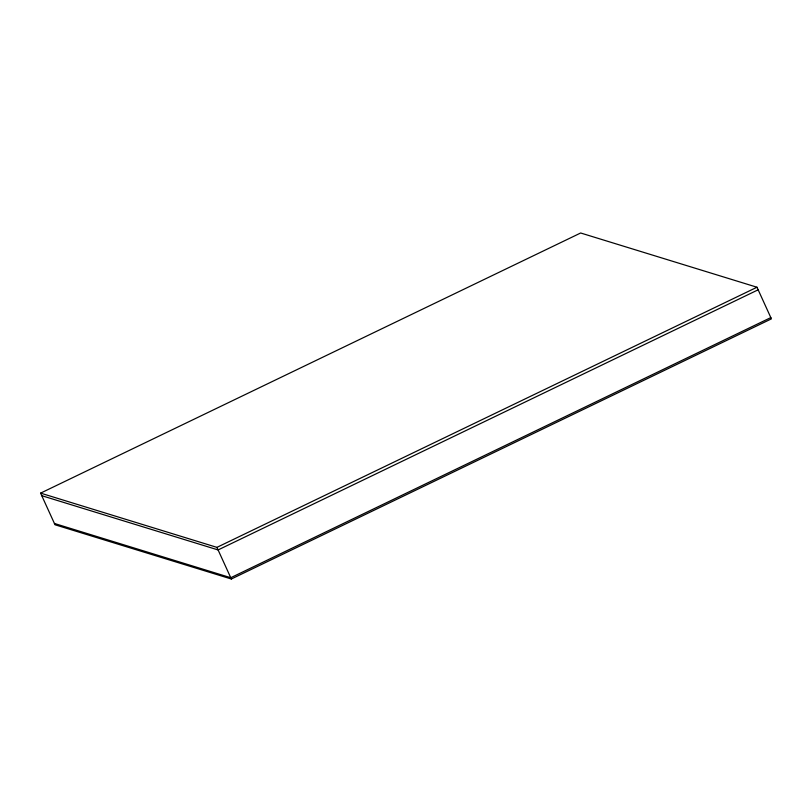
<?xml version="1.0" encoding="UTF-8"?>
<svg xmlns="http://www.w3.org/2000/svg" width="812" height="812" viewBox="0 0 812 812"><rect width="100%" height="100%" fill="white"/><g stroke="black" fill="none" stroke-linecap="round" stroke-linejoin="round"><path stroke-width="1.22" d="M40.6 493.128L580.661 232.993L756.987 287.235L771.4 318.872L231.339 579.007L55.013 524.765L40.6 493.128L216.926 547.369L756.987 287.235M758.154 289.803L218.093 549.937L41.767 495.685M770.821 317.593L230.75 577.728L54.434 523.476M216.926 547.369L231.339 579.007"/></g></svg>
